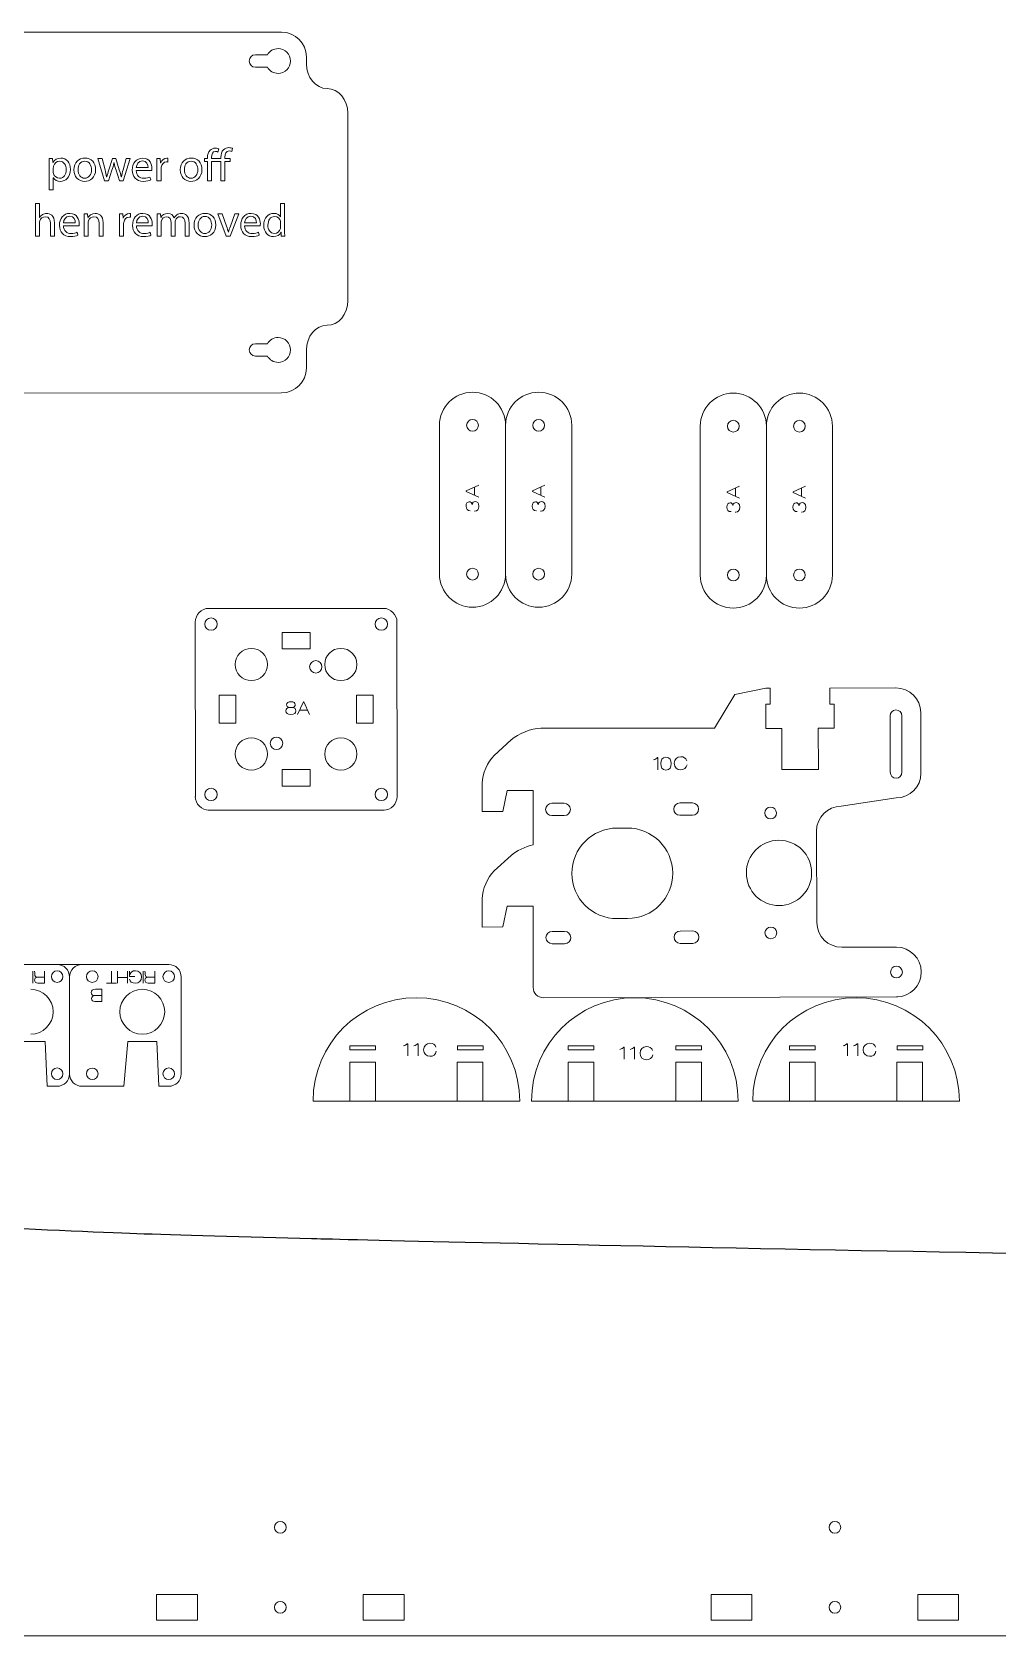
# Model space of a CAD drawing. Header units: millimetres. Extents: x 28 to 1172, y 29 to 868.
# Drawn here: x 283.6 to 470.5, y 29.5 to 339.9 of the extents above; entities that cross this region are included whole.
import ezdxf

# ---------------------------------------------------------------- set-up
doc = ezdxf.new("R2010")
doc.units = ezdxf.units.MM
doc.layers.get('0').update_dxf_attribs({"color": 1, "linetype": 'CONTINUOUS', "lineweight": 25, "true_color": 0xff0000})
for name, color, linetype, lineweight, true_color in [('10C', 1, 'CONTINUOUS', 0, 0xff0000), ('11C', 1, 'CONTINUOUS', 0, 0xff0000), ('11C text', 5, 'CONTINUOUS', 0, 0x0000ff), ('3A', 1, 'CONTINUOUS', 0, 0xff0000), ('3A Text', 5, 'CONTINUOUS', 0, 0x0000ff), ('8A', 1, 'CONTINUOUS', 0, 0xff0000), ('8A Text', 5, 'CONTINUOUS', 0, 0x0000ff), ('Cooling Fan Guide', 1, 'CONTINUOUS', 0, 0xff0000), ('Cooling fan guide text', 5, 'CONTINUOUS', 0, 0x0000ff), ('E and B', 1, 'CONTINUOUS', 0, 0xff0000), ('E and B text', 7, 'CONTINUOUS', 0, 0x000000), ('Front', 1, 'CONTINUOUS', 0, 0xff0000), ('New Cuts', 6, 'CONTINUOUS', 0, 0xff00ff), ('Text', 1, 'CONTINUOUS', 0, 0xff0000)]:
    doc.layers.add(name, color=color, linetype=linetype, lineweight=lineweight, true_color=true_color)

msp = doc.modelspace()

# ---------------------------------------------------------------- linework, layer by layer
at = {"color": 1, "true_color": 0xff0000}
for points in [[(303.9, 107.33), (297.11, 107.57), (281.94, 108.24), (270.18, 108.82)], [(337.67, 106.36), (325.89, 106.66), (310.69, 107.09), (303.9, 107.33)], [(586.9, 102.33), (499.17, 102.33), (337.67, 106.36), (337.67, 106.36)]]:
    msp.add_open_spline(points, degree=3, dxfattribs=at)
at = {"layer": '10C', "color": 1, "true_color": 0xff0000}
for points in [[(450.86, 191.69), (440.21, 190.07)], [(435.42, 185.26), (435.5, 167.58)], [(440.32, 162.79), (450.9, 162.81)]]:
    msp.add_lwpolyline(points, dxfattribs=at)
for points in [[(440.21, 190.07), (437.56, 190.06), (435.42, 187.91), (435.42, 185.26)], [(435.5, 167.58), (435.51, 164.93), (437.67, 162.79), (440.32, 162.79)]]:
    msp.add_open_spline(points, degree=3, dxfattribs=at)
at = {"layer": '11C'}
for p, q in [((451.18, 153.2), (382.57, 153.01)), ((337.98, 133.03), (377.98, 133.03)), ((380.27, 133.03), (420.27, 133.03)), ((423.08, 133.03), (463.08, 133.03))]:
    msp.add_line(p, q, dxfattribs=at)
at = {"layer": '11C', "color": 1, "true_color": 0xff0000}
for points in [[(345.1, 142.94), (350.07, 142.94), (350.07, 143.74), (345.1, 143.74), (345.1, 142.94), (345.1, 142.94)], [(365.93, 142.94), (370.89, 142.94), (370.89, 143.74), (365.93, 143.74), (365.93, 142.94), (365.93, 142.94)], [(387.39, 142.94), (392.35, 142.94), (392.35, 143.74), (387.39, 143.74), (387.39, 142.94), (387.39, 142.94)], [(408.21, 142.94), (413.17, 142.94), (413.17, 143.74), (408.21, 143.74), (408.21, 142.94), (408.21, 142.94)], [(430.2, 142.94), (435.16, 142.94), (435.16, 143.74), (430.2, 143.74), (430.2, 142.94), (430.2, 142.94)], [(451.02, 142.94), (455.98, 142.94), (455.98, 143.74), (451.02, 143.74), (451.02, 142.94), (451.02, 142.94)], [(345.1, 133.03), (345.1, 140.54), (350.07, 140.54), (350.07, 133.03)], [(365.9, 133.03), (365.9, 140.54), (370.86, 140.54), (370.86, 133.03)], [(387.39, 133.03), (387.39, 140.54), (392.35, 140.54), (392.35, 133.03)], [(408.19, 133.03), (408.19, 140.54), (413.15, 140.54), (413.15, 133.03)], [(430.2, 133.03), (430.2, 140.54), (435.16, 140.54), (435.16, 133.03)], [(451, 133.03), (451, 140.54), (455.96, 140.54), (455.96, 133.03)]]:
    msp.add_lwpolyline(points, dxfattribs=at)
for points in [[(357.98, 153.03), (346.94, 153.03), (337.98, 144.07), (337.98, 133.03)], [(377.98, 133.03), (377.98, 144.07), (369.03, 153.03), (357.98, 153.03)], [(400.27, 153.03), (389.22, 153.03), (380.27, 144.07), (380.27, 133.03)], [(420.27, 133.03), (420.27, 144.07), (411.32, 153.03), (400.27, 153.03)], [(443.08, 153.03), (432.03, 153.03), (423.08, 144.07), (423.08, 133.03)], [(463.08, 133.03), (463.08, 144.07), (454.13, 153.03), (443.08, 153.03)]]:
    msp.add_open_spline(points, degree=3, dxfattribs=at)
at = {"layer": '11C text', "color": 5, "true_color": 0x0000ff}
for points in [[(356.22, 144.13), (356.31, 144.13), (356.31, 141.75)], [(358.22, 144.13), (358.31, 144.13), (358.31, 141.75)], [(398.13, 143.48), (398.22, 143.48), (398.22, 141.1)], [(400.13, 143.48), (400.22, 143.48), (400.22, 141.1)], [(441.32, 144.13), (441.41, 144.13), (441.41, 141.75)], [(443.32, 144.13), (443.41, 144.13), (443.41, 141.75)]]:
    msp.add_lwpolyline(points, dxfattribs=at)
for points in [[(355.47, 143.68), (355.84, 143.77), (356.08, 143.96), (356.22, 144.13)], [(357.47, 143.68), (357.84, 143.77), (358.08, 143.96), (358.22, 144.13)], [(359.36, 142.94), (359.36, 143.74), (359.92, 144.2), (360.61, 144.2)], [(360.61, 141.68), (359.92, 141.68), (359.36, 142.14), (359.36, 142.94)], [(360.61, 144.2), (361.19, 144.2), (361.64, 143.97), (361.77, 143.44)], [(397.38, 143.03), (397.74, 143.12), (397.99, 143.31), (398.13, 143.48)], [(399.38, 143.03), (399.74, 143.12), (399.99, 143.31), (400.13, 143.48)], [(401.27, 142.29), (401.27, 143.09), (401.83, 143.55), (402.52, 143.55)], [(402.52, 143.55), (403.09, 143.55), (403.55, 143.32), (403.68, 142.79)], [(440.57, 143.68), (440.93, 143.77), (441.18, 143.96), (441.32, 144.13)], [(442.57, 143.68), (442.93, 143.77), (443.18, 143.96), (443.32, 144.13)], [(444.46, 142.94), (444.46, 143.74), (445.02, 144.2), (445.71, 144.2)], [(445.71, 141.68), (445.02, 141.68), (444.46, 142.14), (444.46, 142.94)], [(445.71, 144.2), (446.28, 144.2), (446.74, 143.97), (446.86, 143.44)], [(361.83, 142.65), (361.76, 142), (361.17, 141.68), (360.61, 141.68)], [(402.52, 141.02), (401.83, 141.02), (401.27, 141.49), (401.27, 142.29)], [(403.73, 142), (403.66, 141.35), (403.08, 141.02), (402.52, 141.02)], [(446.92, 142.65), (446.85, 142), (446.27, 141.68), (445.71, 141.68)]]:
    msp.add_open_spline(points, degree=3, dxfattribs=at)
at = {"layer": '3A', "color": 1, "true_color": 0xff0000}
for p, q in [((362.46, 264.15), (362.46, 234.67)), ((412.93, 263.98), (412.93, 234.5))]:
    msp.add_line(p, q, dxfattribs=at)
for points in [[(369.99, 263.81), (369.99, 263.81)], [(375.25, 235.01), (375.25, 263.81)], [(382.79, 263.81), (382.79, 263.81)], [(388.05, 263.81), (388.05, 235.01), (388.05, 235.01)], [(420.46, 263.64), (420.46, 263.64)], [(425.72, 234.84), (425.72, 263.64)], [(433.26, 263.64), (433.26, 263.64)], [(438.52, 263.64), (438.52, 234.84), (438.52, 234.84)], [(369.99, 235.01), (369.99, 235.01)], [(382.79, 235.01), (382.79, 235.01)], [(420.46, 234.84), (420.46, 234.84)], [(433.26, 234.84), (433.26, 234.84)]]:
    msp.add_lwpolyline(points, dxfattribs=at)
for points in [[(362.45, 263.81), (362.45, 267.35), (365.31, 270.21), (368.85, 270.21)], [(368.85, 270.21), (372.38, 270.21), (375.25, 267.35), (375.25, 263.81)], [(375.25, 263.81), (375.25, 267.35), (378.11, 270.21), (381.65, 270.21)], [(381.65, 270.21), (385.18, 270.21), (388.05, 267.35), (388.05, 263.81)], [(412.93, 263.64), (412.93, 267.17), (415.79, 270.04), (419.32, 270.04)], [(419.32, 270.04), (422.86, 270.04), (425.72, 267.17), (425.72, 263.64)], [(425.72, 263.64), (425.72, 267.17), (428.59, 270.04), (432.12, 270.04)], [(432.12, 270.04), (435.66, 270.04), (438.52, 267.17), (438.52, 263.64)], [(367.71, 263.81), (367.71, 264.44), (368.22, 264.95), (368.85, 264.95)], [(368.85, 264.95), (369.48, 264.95), (369.99, 264.44), (369.99, 263.81)], [(380.51, 263.81), (380.51, 264.44), (381.02, 264.95), (381.65, 264.95)], [(381.65, 264.95), (382.28, 264.95), (382.79, 264.44), (382.79, 263.81)], [(418.19, 263.64), (418.19, 264.27), (418.7, 264.78), (419.32, 264.78)], [(419.32, 264.78), (419.95, 264.78), (420.46, 264.27), (420.46, 263.64)], [(430.99, 263.64), (430.99, 264.27), (431.5, 264.78), (432.12, 264.78)], [(432.12, 264.78), (432.75, 264.78), (433.26, 264.27), (433.26, 263.64)], [(368.85, 262.67), (368.22, 262.67), (367.71, 263.18), (367.71, 263.81)], [(369.99, 263.81), (369.99, 263.18), (369.48, 262.67), (368.85, 262.67)], [(381.65, 262.67), (381.02, 262.67), (380.51, 263.18), (380.51, 263.81)], [(382.79, 263.81), (382.79, 263.18), (382.28, 262.67), (381.65, 262.67)], [(419.32, 262.5), (418.7, 262.5), (418.19, 263.01), (418.19, 263.64)], [(420.46, 263.64), (420.46, 263.01), (419.95, 262.5), (419.32, 262.5)], [(432.12, 262.5), (431.5, 262.5), (430.99, 263.01), (430.99, 263.64)], [(433.26, 263.64), (433.26, 263.01), (432.75, 262.5), (432.12, 262.5)], [(367.71, 235.01), (367.71, 235.64), (368.22, 236.15), (368.85, 236.15)], [(368.85, 236.15), (369.48, 236.15), (369.99, 235.64), (369.99, 235.01)], [(380.51, 235.01), (380.51, 235.64), (381.02, 236.15), (381.65, 236.15)], [(381.65, 236.15), (382.28, 236.15), (382.79, 235.64), (382.79, 235.01)], [(418.19, 234.84), (418.19, 235.47), (418.7, 235.98), (419.32, 235.98)], [(419.32, 235.98), (419.95, 235.98), (420.46, 235.47), (420.46, 234.84)], [(430.99, 234.84), (430.99, 235.47), (431.5, 235.98), (432.12, 235.98)], [(432.12, 235.98), (432.75, 235.98), (433.26, 235.47), (433.26, 234.84)], [(368.85, 228.61), (365.31, 228.61), (362.45, 231.48), (362.45, 235.01)], [(368.85, 233.87), (368.22, 233.87), (367.71, 234.39), (367.71, 235.01)], [(369.99, 235.01), (369.99, 234.39), (369.48, 233.87), (368.85, 233.87)], [(375.25, 235.01), (375.25, 231.48), (372.38, 228.61), (368.85, 228.61)], [(381.65, 228.61), (378.11, 228.61), (375.25, 231.48), (375.25, 235.01)], [(381.65, 233.87), (381.02, 233.87), (380.51, 234.39), (380.51, 235.01)], [(382.79, 235.01), (382.79, 234.39), (382.28, 233.87), (381.65, 233.87)], [(388.05, 235.01), (388.05, 231.48), (385.18, 228.61), (381.65, 228.61)], [(419.32, 228.44), (415.79, 228.44), (412.93, 231.3), (412.93, 234.84)], [(419.32, 233.7), (418.7, 233.7), (418.19, 234.21), (418.19, 234.84)], [(420.46, 234.84), (420.46, 234.21), (419.95, 233.7), (419.32, 233.7)], [(425.72, 234.84), (425.72, 231.3), (422.86, 228.44), (419.32, 228.44)], [(432.12, 228.44), (428.59, 228.44), (425.72, 231.3), (425.72, 234.84)], [(432.12, 233.7), (431.5, 233.7), (430.99, 234.21), (430.99, 234.84)], [(433.26, 234.84), (433.26, 234.21), (432.75, 233.7), (432.12, 233.7)], [(438.52, 234.84), (438.52, 231.3), (435.66, 228.44), (432.12, 228.44)]]:
    msp.add_open_spline(points, degree=3, dxfattribs=at)
at = {"layer": '3A Text', "color": 5, "true_color": 0x0000ff}
for points in [[(370.06, 249.91), (367.64, 251.02), (367.64, 251.11), (370.06, 252.22)], [(369.26, 251.85), (369.26, 250.27)], [(382.86, 249.91), (380.44, 251.02), (380.44, 251.11), (382.86, 252.22)], [(382.06, 251.85), (382.06, 250.27)], [(420.53, 249.73), (418.12, 250.84), (418.12, 250.93), (420.53, 252.04)], [(419.73, 251.67), (419.73, 250.09)], [(433.33, 249.73), (430.92, 250.84), (430.92, 250.93), (433.33, 252.04)], [(432.53, 251.67), (432.53, 250.09)], [(368.76, 248.44), (368.77, 248.44)], [(381.56, 248.44), (381.57, 248.44)], [(419.24, 248.26), (419.25, 248.26)], [(432.04, 248.26), (432.05, 248.26)]]:
    msp.add_lwpolyline(points, dxfattribs=at)
for points in [[(367.6, 248.18), (367.6, 248.75), (367.86, 249), (368.23, 249)], [(368.23, 249), (368.46, 249), (368.72, 248.86), (368.76, 248.44)], [(368.77, 248.44), (368.82, 248.9), (369.09, 249.05), (369.41, 249.05)], [(369.41, 249.05), (369.67, 249.05), (370.09, 248.88), (370.09, 248.13)], [(380.4, 248.18), (380.4, 248.75), (380.66, 249), (381.03, 249)], [(381.03, 249), (381.26, 249), (381.52, 248.86), (381.56, 248.44)], [(381.57, 248.44), (381.62, 248.9), (381.89, 249.05), (382.21, 249.05)], [(382.21, 249.05), (382.47, 249.05), (382.89, 248.88), (382.89, 248.13)], [(418.08, 248), (418.08, 248.57), (418.34, 248.82), (418.71, 248.82)], [(418.71, 248.82), (418.94, 248.82), (419.2, 248.68), (419.24, 248.26)], [(419.25, 248.26), (419.3, 248.72), (419.57, 248.87), (419.88, 248.87)], [(419.88, 248.87), (420.15, 248.87), (420.57, 248.7), (420.57, 247.95)], [(430.88, 248), (430.88, 248.57), (431.14, 248.82), (431.51, 248.82)], [(431.51, 248.82), (431.74, 248.82), (432, 248.68), (432.04, 248.26)], [(432.05, 248.26), (432.1, 248.72), (432.37, 248.87), (432.68, 248.87)], [(432.68, 248.87), (432.95, 248.87), (433.37, 248.7), (433.37, 247.95)], [(368.41, 247.28), (367.91, 247.3), (367.6, 247.51), (367.6, 248.18)], [(369.31, 247.21), (369.29, 247.21), (369.26, 247.21), (369.23, 247.21)], [(370.09, 248.13), (370.09, 247.51), (369.78, 247.21), (369.31, 247.21)], [(381.21, 247.28), (380.71, 247.3), (380.4, 247.51), (380.4, 248.18)], [(382.11, 247.21), (382.09, 247.21), (382.06, 247.21), (382.03, 247.21)], [(382.89, 248.13), (382.89, 247.51), (382.58, 247.21), (382.11, 247.21)], [(418.88, 247.1), (418.39, 247.12), (418.08, 247.33), (418.08, 248)], [(419.79, 247.03), (419.77, 247.03), (419.74, 247.03), (419.71, 247.03)], [(420.57, 247.95), (420.57, 247.33), (420.26, 247.03), (419.79, 247.03)], [(431.68, 247.1), (431.19, 247.12), (430.88, 247.33), (430.88, 248)], [(432.58, 247.03), (432.57, 247.03), (432.54, 247.03), (432.51, 247.03)], [(433.37, 247.95), (433.37, 247.33), (433.06, 247.03), (432.58, 247.03)]]:
    msp.add_open_spline(points, degree=3, dxfattribs=at)
at = {"layer": '8A', "color": 1, "true_color": 0xff0000}
for p, q in [((315.18, 225.72), (315.2, 191.84)), ((351.73, 189.34), (317.71, 189.33))]:
    msp.add_line(p, q, dxfattribs=at)
for points in [[(351.58, 228.38), (317.84, 228.38)], [(318.23, 226.54), (318.23, 226.54)], [(331.99, 223.74), (337.43, 223.74), (337.43, 220.54), (331.99, 220.54), (331.99, 223.74), (331.99, 223.74)], [(352.4, 225.34), (352.4, 225.34)], [(354.24, 191.99), (354.23, 225.73)], [(329.16, 217.52), (329.16, 217.52)], [(346.48, 217.52), (346.48, 217.52)], [(338.51, 215.86), (338.51, 215.86)], [(319.83, 211.58), (323.03, 211.58), (323.03, 206.14), (319.83, 206.14), (319.83, 211.58), (319.83, 211.58)], [(346.4, 211.58), (349.6, 211.58), (349.6, 206.14), (346.4, 206.14), (346.4, 211.58), (346.4, 211.58)], [(329.16, 200.19), (329.16, 200.19)], [(330.91, 201.06), (330.91, 201.06)], [(346.48, 200.19), (346.48, 200.19)], [(331.99, 193.97), (331.99, 197.17), (337.43, 197.17), (337.44, 193.97), (331.99, 193.97), (331.99, 193.97)], [(317.03, 192.37), (317.03, 192.37)], [(351.2, 191.17), (351.2, 191.17)]]:
    msp.add_lwpolyline(points, dxfattribs=at)
for points in [[(317.84, 228.38), (316.38, 228.38), (315.18, 227.18), (315.18, 225.72)], [(354.23, 225.73), (354.23, 227.19), (353.04, 228.38), (351.58, 228.38)], [(317.03, 225.34), (317.03, 226), (317.57, 226.54), (318.23, 226.54)], [(318.23, 224.14), (317.57, 224.14), (317.03, 224.68), (317.03, 225.34)], [(318.23, 226.54), (318.89, 226.54), (319.43, 226), (319.43, 225.34)], [(319.43, 225.34), (319.43, 224.68), (318.89, 224.14), (318.23, 224.14)], [(350, 225.34), (350, 226), (350.53, 226.54), (351.2, 226.54)], [(351.2, 224.14), (350.53, 224.14), (350, 224.68), (350, 225.34)], [(351.2, 226.54), (351.86, 226.54), (352.4, 226), (352.4, 225.34)], [(352.4, 225.34), (352.4, 224.68), (351.86, 224.14), (351.2, 224.14)], [(322.92, 217.52), (322.92, 219.24), (324.31, 220.64), (326.04, 220.64)], [(326.04, 220.64), (327.76, 220.64), (329.16, 219.24), (329.16, 217.52)], [(340.24, 217.52), (340.24, 219.24), (341.64, 220.64), (343.36, 220.64)], [(343.36, 220.64), (345.09, 220.64), (346.48, 219.24), (346.48, 217.52)], [(326.04, 214.4), (324.31, 214.4), (322.92, 215.8), (322.92, 217.52)], [(329.16, 217.52), (329.16, 215.8), (327.76, 214.4), (326.04, 214.4)], [(338.51, 218.26), (337.85, 218.26), (337.31, 217.72), (337.31, 217.06)], [(339.71, 217.06), (339.71, 217.72), (339.18, 218.26), (338.51, 218.26)], [(343.36, 214.4), (341.64, 214.4), (340.24, 215.8), (340.24, 217.52)], [(346.48, 217.52), (346.48, 215.8), (345.09, 214.4), (343.36, 214.4)], [(337.31, 217.06), (337.31, 216.39), (337.85, 215.86), (338.51, 215.86)], [(338.51, 215.86), (339.18, 215.86), (339.71, 216.39), (339.71, 217.06)], [(322.92, 200.19), (322.92, 201.92), (324.31, 203.31), (326.04, 203.31)], [(326.04, 203.31), (327.76, 203.31), (329.16, 201.92), (329.16, 200.19)], [(330.91, 203.46), (330.25, 203.46), (329.71, 202.92), (329.71, 202.26)], [(329.71, 202.26), (329.71, 201.59), (330.25, 201.06), (330.91, 201.06)], [(332.11, 202.26), (332.11, 202.92), (331.58, 203.46), (330.91, 203.46)], [(330.91, 201.06), (331.58, 201.06), (332.11, 201.59), (332.11, 202.26)], [(340.24, 200.19), (340.24, 201.92), (341.64, 203.31), (343.36, 203.31)], [(343.36, 203.31), (345.09, 203.31), (346.48, 201.92), (346.48, 200.19)], [(326.04, 197.07), (324.31, 197.07), (322.92, 198.47), (322.92, 200.19)], [(329.16, 200.19), (329.16, 198.47), (327.76, 197.07), (326.04, 197.07)], [(343.36, 197.07), (341.64, 197.07), (340.24, 198.47), (340.24, 200.19)], [(346.48, 200.19), (346.48, 198.47), (345.09, 197.07), (343.36, 197.07)], [(317.03, 192.37), (317.03, 193.04), (317.57, 193.57), (318.23, 193.57)], [(318.23, 193.57), (318.89, 193.57), (319.43, 193.04), (319.43, 192.37)], [(350, 192.37), (350, 193.04), (350.53, 193.57), (351.2, 193.57)], [(351.2, 193.57), (351.86, 193.57), (352.4, 193.04), (352.4, 192.37)], [(315.19, 191.98), (315.19, 190.52), (316.39, 189.33), (317.85, 189.33)], [(318.23, 191.17), (317.57, 191.17), (317.03, 191.71), (317.03, 192.37)], [(319.43, 192.37), (319.43, 191.71), (318.89, 191.17), (318.23, 191.17)], [(351.2, 191.17), (350.53, 191.17), (350, 191.71), (350, 192.37)], [(352.4, 192.37), (352.4, 191.71), (351.86, 191.17), (351.2, 191.17)], [(351.59, 189.34), (353.05, 189.34), (354.24, 190.53), (354.24, 191.99)]]:
    msp.add_open_spline(points, degree=3, dxfattribs=at)
at = {"layer": '8A Text', "color": 5, "true_color": 0x0000ff}
for points in [[(333.42, 209.2), (333.42, 209.21)], [(333.42, 209.2), (333.97, 209.2)], [(333.42, 209.2), (333.42, 209.2)], [(333.97, 209.21), (333.97, 209.2)], [(335, 207.87), (336.12, 210.29), (336.2, 210.29), (337.31, 207.87)], [(336.95, 208.67), (335.37, 208.67)]]:
    msp.add_lwpolyline(points, dxfattribs=at)
for points in [[(332.74, 208.52), (332.74, 208.9), (332.94, 209.15), (333.42, 209.2)], [(333.69, 207.83), (332.97, 207.83), (332.74, 208.15), (332.74, 208.52)], [(332.86, 209.73), (332.86, 210.12), (333.16, 210.32), (333.69, 210.32)], [(333.42, 209.21), (332.99, 209.24), (332.86, 209.53), (332.86, 209.73)], [(333.69, 210.32), (334.23, 210.32), (334.52, 210.12), (334.52, 209.73)], [(334.65, 208.52), (334.65, 208.15), (334.41, 207.83), (333.69, 207.83)], [(334.52, 209.73), (334.52, 209.53), (334.39, 209.24), (333.97, 209.21)], [(333.97, 209.2), (334.45, 209.15), (334.65, 208.9), (334.65, 208.52)]]:
    msp.add_open_spline(points, degree=3, dxfattribs=at)
at = {"layer": 'Cooling Fan Guide', "color": 1, "true_color": 0xff0000}
for points in [[(331.9, 339.92), (267.06, 339.88), (267.06, 339.81)], [(329.15, 335.52), (326.82, 335.52)], [(326.82, 333.12), (329.15, 333.12)], [(336.7, 333.8), (336.7, 335.12)], [(331.22, 331.92), (331.22, 331.92)], [(340.7, 329), (340.7, 329)], [(344.71, 287.97), (344.71, 324.2)], [(329.15, 279.6), (326.82, 279.6)], [(326.82, 277.2), (329.15, 277.2)], [(336.7, 274.89), (336.7, 278.37)], [(331.22, 276), (331.22, 276)], [(268.35, 270.05), (331.9, 270.09)]]:
    msp.add_lwpolyline(points, dxfattribs=at)
for points in [[(336.7, 335.12), (336.7, 337.76), (334.54, 339.92), (331.9, 339.92)], [(326.82, 335.52), (326.16, 335.52), (325.62, 334.98), (325.62, 334.32)], [(331.22, 336.72), (330.33, 336.72), (329.56, 336.24), (329.15, 335.52)], [(333.62, 334.32), (333.62, 335.65), (332.55, 336.72), (331.22, 336.72)], [(325.62, 334.32), (325.62, 333.66), (326.16, 333.12), (326.82, 333.12)], [(329.15, 333.12), (329.56, 332.4), (330.33, 331.92), (331.22, 331.92)], [(331.22, 331.92), (332.55, 331.92), (333.62, 333), (333.62, 334.32)], [(340.7, 329), (338.5, 329), (336.7, 331.16), (336.7, 333.8)], [(344.71, 324.2), (344.71, 326.84), (342.91, 329), (340.7, 329)], [(340.7, 283.17), (342.91, 283.17), (344.71, 285.33), (344.71, 287.97)], [(336.7, 278.37), (336.7, 281.01), (338.5, 283.17), (340.7, 283.17)], [(326.82, 279.6), (326.16, 279.6), (325.62, 279.06), (325.62, 278.4)], [(331.22, 280.8), (330.33, 280.8), (329.56, 280.32), (329.15, 279.6)], [(333.62, 278.4), (333.62, 279.73), (332.55, 280.8), (331.22, 280.8)], [(325.62, 278.4), (325.62, 277.74), (326.16, 277.2), (326.82, 277.2)], [(329.15, 277.2), (329.56, 276.49), (330.33, 276), (331.22, 276)], [(331.22, 276), (332.55, 276), (333.62, 277.08), (333.62, 278.4)], [(331.9, 270.09), (334.54, 270.09), (336.7, 272.25), (336.7, 274.89)]]:
    msp.add_open_spline(points, degree=3, dxfattribs=at)
at = {"layer": 'Cooling fan guide text', "color": 5, "true_color": 0x0000ff}
for points in [[(319.74, 317.3), (319.58, 316.71)], [(322.36, 317.43), (322.26, 316.83)], [(286.89, 315.44), (287.58, 315.44), (287.63, 314.7), (287.64, 314.7)], [(287.72, 311.71), (287.7, 311.71), (287.7, 309.36), (286.92, 309.36), (286.92, 314.03), (286.92, 314.03)], [(287.7, 313.63), (287.7, 312.88), (287.7, 312.88)], [(299.05, 313.18), (298.36, 311.13), (297.64, 311.13), (296.34, 315.44), (297.14, 315.44), (297.14, 315.44)], [(297.14, 315.44), (297.72, 313.25)], [(298.44, 313.24), (299.15, 315.44), (299.81, 315.44), (300.48, 313.29)], [(299.46, 314.61), (299.44, 314.61)], [(301.22, 313.28), (301.83, 315.44), (302.61, 315.44), (301.22, 311.13), (300.5, 311.13), (299.84, 313.19)], [(303.75, 313.7), (306.04, 313.7), (306.04, 313.7)], [(307.74, 315.44), (308.42, 315.44), (308.46, 314.59), (308.49, 314.59)], [(308.56, 313.43), (308.56, 311.13), (307.77, 311.13), (307.77, 314.1), (307.77, 314.1)], [(309.9, 315.51), (309.9, 314.77)], [(320.15, 311.13), (320.15, 314.85), (318.33, 314.85), (318.33, 311.13), (317.55, 311.13), (317.55, 314.85), (316.96, 314.85), (316.96, 315.44), (317.55, 315.44), (317.55, 315.58)], [(318.33, 315.62), (318.33, 315.44), (320.15, 315.44), (320.15, 315.65)], [(320.93, 315.68), (320.93, 315.44), (321.96, 315.44), (321.96, 314.85), (320.93, 314.85), (320.93, 311.13), (320.15, 311.13), (320.15, 311.13)], [(292.49, 313.28), (292.49, 313.28)], [(295.9, 313.32), (295.9, 313.32)], [(298.03, 311.88), (298.06, 311.88)], [(300.86, 311.88), (300.89, 311.88)], [(306.77, 313.14), (303.74, 313.14), (303.74, 313.14)], [(306.42, 311.87), (306.56, 311.31)], [(313.07, 313.28), (313.07, 313.28)], [(316.48, 313.32), (316.48, 313.32)], [(284.26, 306.76), (285.05, 306.76), (285.05, 304.06), (285.07, 304.06)], [(285.05, 303.03), (285.05, 300.43), (284.26, 300.43), (284.26, 306.76), (284.26, 306.76)], [(293.65, 304.74), (294.34, 304.74), (294.39, 304.03), (294.4, 304.03)], [(300.49, 304.74), (301.17, 304.74), (301.21, 303.89), (301.24, 303.89)], [(302.65, 304.81), (302.65, 304.07)], [(307.78, 304.74), (308.47, 304.74), (308.5, 304.04), (308.53, 304.04)], [(321.98, 302.33), (322.82, 304.74), (323.64, 304.74), (321.94, 300.43), (321.19, 300.43), (319.55, 304.74), (320.39, 304.74), (320.39, 304.74)], [(320.39, 304.74), (321.24, 302.33)], [(331.68, 304.18), (331.7, 304.18), (331.7, 306.76), (332.47, 306.76), (332.47, 306.76)], [(332.47, 306.76), (332.47, 301.54)], [(287.94, 302.99), (287.94, 300.43), (287.15, 300.43), (287.15, 302.91)], [(292.68, 302.44), (289.65, 302.44), (289.65, 302.44)], [(289.66, 303), (291.95, 303), (291.95, 303)], [(292.33, 301.17), (292.47, 300.6)], [(294.47, 303.02), (294.47, 300.43), (293.68, 300.43), (293.68, 303.57), (293.68, 303.57)], [(297.36, 302.99), (297.36, 300.43), (296.57, 300.43), (296.57, 302.91)], [(301.31, 302.73), (301.31, 300.43), (300.52, 300.43), (300.52, 303.4), (300.52, 303.4)], [(303.79, 303), (306.09, 303), (306.09, 303)], [(306.82, 302.44), (303.79, 302.44), (303.79, 302.44)], [(306.46, 301.17), (306.6, 300.6)], [(308.58, 303.02), (308.58, 300.43), (307.82, 300.43), (307.82, 303.57), (307.82, 303.57)], [(311.29, 303.09), (311.29, 300.43), (310.52, 300.43), (310.52, 303.01)], [(311.11, 303.97), (311.13, 303.97)], [(313.99, 302.96), (313.99, 300.43), (313.22, 300.43), (313.22, 302.86)], [(315.74, 302.58), (315.74, 302.58)], [(319.16, 302.62), (319.16, 302.62)], [(321.59, 301.21), (321.61, 301.21)], [(327.76, 302.44), (324.72, 302.44), (324.72, 302.44)], [(324.73, 303), (327.03, 303), (327.03, 303)], [(327.4, 301.17), (327.54, 300.6)], [(331.7, 302.24), (331.7, 302.99), (331.7, 302.99)], [(332.51, 300.43), (331.81, 300.43), (331.78, 301.18), (331.75, 301.18)]]:
    msp.add_lwpolyline(points, dxfattribs=at)
for points in [[(317.55, 315.58), (317.55, 316.18), (317.7, 316.7), (318.04, 317.05)], [(318.04, 317.05), (318.29, 317.3), (318.64, 317.45), (319.12, 317.45)], [(319.12, 316.83), (318.5, 316.83), (318.33, 316.3), (318.33, 315.62)], [(319.12, 317.45), (319.37, 317.45), (319.61, 317.37), (319.74, 317.3)], [(319.58, 316.71), (319.46, 316.77), (319.29, 316.83), (319.12, 316.83)], [(320.15, 315.65), (320.15, 316.26), (320.28, 316.81), (320.65, 317.16)], [(320.65, 317.16), (320.94, 317.44), (321.34, 317.56), (321.69, 317.56)], [(321.76, 316.92), (321.1, 316.92), (320.93, 316.34), (320.93, 315.68)], [(321.69, 317.56), (321.98, 317.56), (322.22, 317.49), (322.36, 317.43)], [(322.26, 316.83), (322.14, 316.88), (321.99, 316.92), (321.76, 316.92)], [(286.92, 314.03), (286.92, 314.59), (286.9, 315.03), (286.89, 315.44)], [(287.64, 314.7), (287.96, 315.23), (288.47, 315.53), (289.18, 315.53)], [(287.75, 313.95), (287.72, 313.85), (287.7, 313.73), (287.7, 313.63)], [(288.94, 314.91), (288.4, 314.91), (287.89, 314.53), (287.75, 313.95)], [(290.22, 313.31), (290.22, 314.17), (289.77, 314.91), (288.94, 314.91)], [(289.18, 315.53), (290.23, 315.53), (291.02, 314.65), (291.02, 313.35)], [(291.68, 313.25), (291.68, 314.69), (292.64, 315.53), (293.82, 315.53)], [(293.81, 314.94), (292.89, 314.94), (292.49, 314.09), (292.49, 313.28)], [(295.1, 313.29), (295.1, 314.03), (294.73, 314.94), (293.81, 314.94)], [(293.82, 315.53), (295.06, 315.53), (295.9, 314.63), (295.9, 313.32)], [(299.44, 314.61), (299.34, 314.09), (299.2, 313.64), (299.05, 313.18)], [(299.84, 313.19), (299.69, 313.67), (299.57, 314.1), (299.46, 314.61)], [(302.99, 313.21), (302.99, 314.52), (303.76, 315.53), (305.02, 315.53)], [(304.95, 314.97), (304.15, 314.97), (303.81, 314.25), (303.75, 313.7)], [(306.04, 313.7), (306.05, 314.2), (305.84, 314.97), (304.95, 314.97)], [(305.02, 315.53), (306.43, 315.53), (306.8, 314.3), (306.8, 313.51)], [(307.77, 314.1), (307.77, 314.61), (307.76, 315.04), (307.74, 315.44)], [(308.49, 314.59), (308.68, 315.17), (309.16, 315.53), (309.69, 315.53)], [(308.58, 313.79), (308.57, 313.69), (308.56, 313.55), (308.56, 313.43)], [(309.64, 314.79), (309.08, 314.79), (308.69, 314.38), (308.58, 313.79)], [(309.9, 314.77), (309.82, 314.79), (309.74, 314.79), (309.64, 314.79)], [(309.69, 315.53), (309.77, 315.53), (309.83, 315.52), (309.9, 315.51)], [(312.27, 313.25), (312.27, 314.69), (313.22, 315.53), (314.41, 315.53)], [(314.39, 314.94), (313.47, 314.94), (313.07, 314.09), (313.07, 313.28)], [(315.68, 313.29), (315.68, 314.03), (315.32, 314.94), (314.39, 314.94)], [(314.41, 315.53), (315.65, 315.53), (316.48, 314.63), (316.48, 313.32)], [(287.7, 312.88), (287.7, 312.77), (287.71, 312.66), (287.73, 312.56)], [(289.05, 311.03), (288.47, 311.03), (287.97, 311.28), (287.72, 311.71)], [(287.73, 312.56), (287.88, 312.02), (288.35, 311.64), (288.91, 311.64)], [(288.91, 311.64), (289.74, 311.64), (290.22, 312.32), (290.22, 313.31)], [(291.02, 313.35), (291.02, 311.8), (290.06, 311.03), (289.05, 311.03)], [(293.75, 311.03), (292.59, 311.03), (291.68, 311.89), (291.68, 313.25)], [(292.49, 313.28), (292.49, 312.33), (293.02, 311.62), (293.79, 311.62)], [(295.9, 313.32), (295.9, 311.72), (294.79, 311.03), (293.75, 311.03)], [(293.79, 311.62), (294.54, 311.62), (295.1, 312.32), (295.1, 313.29)], [(297.72, 313.25), (297.84, 312.77), (297.95, 312.32), (298.03, 311.88)], [(298.06, 311.88), (298.16, 312.31), (298.3, 312.78), (298.44, 313.24)], [(300.48, 313.29), (300.64, 312.77), (300.76, 312.31), (300.86, 311.88)], [(300.89, 311.88), (300.96, 312.31), (301.08, 312.77), (301.22, 313.28)], [(305.11, 311.03), (303.79, 311.03), (302.99, 311.91), (302.99, 313.21)], [(303.74, 313.14), (303.76, 312.08), (304.43, 311.64), (305.22, 311.64)], [(306.56, 311.31), (306.28, 311.18), (305.8, 311.03), (305.11, 311.03)], [(305.22, 311.64), (305.78, 311.64), (306.13, 311.74), (306.42, 311.87)], [(306.8, 313.51), (306.8, 313.35), (306.79, 313.23), (306.77, 313.14)], [(314.34, 311.03), (313.18, 311.03), (312.27, 311.89), (312.27, 313.25)], [(313.07, 313.28), (313.07, 312.33), (313.6, 311.62), (314.37, 311.62)], [(316.48, 313.32), (316.48, 311.72), (315.37, 311.03), (314.34, 311.03)], [(314.37, 311.62), (315.12, 311.62), (315.68, 312.32), (315.68, 313.29)], [(285.07, 304.06), (285.19, 304.28), (285.39, 304.48), (285.63, 304.62)], [(285.63, 304.62), (285.86, 304.75), (286.14, 304.83), (286.43, 304.83)], [(286.43, 304.83), (287.01, 304.83), (287.94, 304.47), (287.94, 302.99)], [(288.9, 302.51), (288.9, 303.81), (289.67, 304.83), (290.93, 304.83)], [(290.86, 304.27), (290.06, 304.27), (289.72, 303.55), (289.66, 303)], [(291.95, 303), (291.96, 303.49), (291.75, 304.27), (290.86, 304.27)], [(290.93, 304.83), (292.34, 304.83), (292.71, 303.6), (292.71, 302.81)], [(293.68, 303.57), (293.68, 304.03), (293.67, 304.39), (293.65, 304.74)], [(294.4, 304.03), (294.62, 304.43), (295.12, 304.83), (295.83, 304.83)], [(295.83, 304.83), (296.43, 304.83), (297.36, 304.48), (297.36, 302.99)], [(300.52, 303.4), (300.52, 303.9), (300.51, 304.34), (300.49, 304.74)], [(301.24, 303.89), (301.43, 304.47), (301.91, 304.83), (302.44, 304.83)], [(302.44, 304.83), (302.52, 304.83), (302.58, 304.82), (302.65, 304.81)], [(303.04, 302.51), (303.04, 303.81), (303.8, 304.83), (305.06, 304.83)], [(305, 304.27), (304.2, 304.27), (303.86, 303.55), (303.79, 303)], [(306.09, 303), (306.1, 303.49), (305.88, 304.27), (305, 304.27)], [(305.06, 304.83), (306.48, 304.83), (306.84, 303.6), (306.84, 302.81)], [(307.82, 303.57), (307.82, 304.03), (307.8, 304.39), (307.78, 304.74)], [(308.53, 304.04), (308.77, 304.45), (309.17, 304.83), (309.89, 304.83)], [(309.89, 304.83), (310.47, 304.83), (310.92, 304.48), (311.11, 303.97)], [(311.13, 303.97), (311.26, 304.22), (311.44, 304.39), (311.62, 304.53)], [(311.62, 304.53), (311.87, 304.72), (312.15, 304.83), (312.56, 304.83)], [(312.56, 304.83), (313.14, 304.83), (313.99, 304.46), (313.99, 302.96)], [(314.94, 302.55), (314.94, 303.98), (315.9, 304.83), (317.08, 304.83)], [(317.06, 304.24), (316.15, 304.24), (315.74, 303.39), (315.74, 302.58)], [(318.36, 302.59), (318.36, 303.32), (317.99, 304.24), (317.06, 304.24)], [(317.08, 304.83), (318.32, 304.83), (319.16, 303.93), (319.16, 302.62)], [(323.98, 302.51), (323.98, 303.81), (324.74, 304.83), (326, 304.83)], [(325.94, 304.27), (325.13, 304.27), (324.8, 303.55), (324.73, 303)], [(327.03, 303), (327.03, 303.49), (326.82, 304.27), (325.94, 304.27)], [(326, 304.83), (327.42, 304.83), (327.78, 303.6), (327.78, 302.81)], [(328.44, 302.52), (328.43, 303.96), (329.33, 304.83), (330.38, 304.83)], [(330.53, 304.22), (329.72, 304.22), (329.24, 303.5), (329.24, 302.56)], [(330.38, 304.83), (331.05, 304.83), (331.48, 304.52), (331.68, 304.18)], [(331.66, 303.32), (331.55, 303.81), (331.12, 304.22), (330.53, 304.22)], [(285.1, 303.4), (285.06, 303.29), (285.05, 303.17), (285.05, 303.03)], [(286.16, 304.18), (285.65, 304.18), (285.25, 303.82), (285.1, 303.4)], [(287.15, 302.91), (287.15, 303.6), (286.9, 304.18), (286.16, 304.18)], [(291.02, 300.33), (289.7, 300.33), (288.9, 301.21), (288.9, 302.51)], [(289.65, 302.44), (289.67, 301.38), (290.34, 300.94), (291.13, 300.94)], [(291.13, 300.94), (291.69, 300.94), (292.04, 301.04), (292.33, 301.17)], [(292.71, 302.81), (292.71, 302.65), (292.7, 302.53), (292.68, 302.44)], [(294.52, 303.39), (294.48, 303.29), (294.47, 303.16), (294.47, 303.02)], [(295.57, 304.19), (295.06, 304.19), (294.66, 303.82), (294.52, 303.39)], [(296.57, 302.91), (296.57, 303.61), (296.31, 304.19), (295.57, 304.19)], [(301.33, 303.09), (301.32, 302.99), (301.31, 302.85), (301.31, 302.73)], [(302.39, 304.09), (301.83, 304.09), (301.44, 303.68), (301.33, 303.09)], [(302.65, 304.07), (302.57, 304.09), (302.49, 304.09), (302.39, 304.09)], [(305.16, 300.33), (303.83, 300.33), (303.04, 301.21), (303.04, 302.51)], [(303.79, 302.44), (303.8, 301.38), (304.47, 300.94), (305.27, 300.94)], [(305.27, 300.94), (305.83, 300.94), (306.18, 301.04), (306.46, 301.17)], [(306.84, 302.81), (306.84, 302.65), (306.84, 302.53), (306.82, 302.44)], [(308.65, 303.4), (308.6, 303.3), (308.58, 303.16), (308.58, 303.02)], [(309.62, 304.19), (309.14, 304.19), (308.77, 303.8), (308.65, 303.4)], [(310.52, 303.01), (310.52, 303.7), (310.22, 304.19), (309.62, 304.19)], [(311.35, 303.49), (311.31, 303.37), (311.29, 303.24), (311.29, 303.09)], [(312.28, 304.19), (311.83, 304.19), (311.49, 303.86), (311.35, 303.49)], [(313.22, 302.86), (313.22, 303.7), (312.91, 304.19), (312.28, 304.19)], [(317.01, 300.33), (315.85, 300.33), (314.94, 301.18), (314.94, 302.55)], [(315.74, 302.58), (315.74, 301.63), (316.28, 300.92), (317.05, 300.92)], [(319.16, 302.62), (319.16, 301.02), (318.04, 300.33), (317.01, 300.33)], [(317.05, 300.92), (317.8, 300.92), (318.36, 301.62), (318.36, 302.59)], [(321.24, 302.33), (321.38, 301.92), (321.5, 301.57), (321.59, 301.21)], [(321.61, 301.21), (321.71, 301.57), (321.83, 301.92), (321.98, 302.33)], [(326.1, 300.33), (324.77, 300.33), (323.98, 301.21), (323.98, 302.51)], [(324.72, 302.44), (324.74, 301.38), (325.41, 300.94), (326.2, 300.94)], [(326.2, 300.94), (326.77, 300.94), (327.11, 301.04), (327.4, 301.17)], [(327.78, 302.81), (327.78, 302.65), (327.77, 302.53), (327.76, 302.44)], [(330.3, 300.33), (329.25, 300.33), (328.44, 301.21), (328.44, 302.52)], [(329.24, 302.56), (329.24, 301.68), (329.67, 300.96), (330.51, 300.96)], [(331.75, 301.18), (331.52, 300.69), (331, 300.33), (330.3, 300.33)], [(330.51, 300.96), (331.04, 300.96), (331.52, 301.32), (331.66, 301.9)], [(331.7, 302.99), (331.7, 303.08), (331.69, 303.22), (331.66, 303.32)], [(331.66, 301.9), (331.69, 302), (331.7, 302.11), (331.7, 302.24)], [(332.47, 301.54), (332.47, 301.16), (332.49, 300.72), (332.51, 300.43)], [(292.47, 300.6), (292.19, 300.48), (291.71, 300.33), (291.02, 300.33)], [(306.6, 300.6), (306.33, 300.48), (305.85, 300.33), (305.16, 300.33)], [(327.54, 300.6), (327.27, 300.48), (326.78, 300.33), (326.1, 300.33)]]:
    msp.add_open_spline(points, degree=3, dxfattribs=at)
at = {"layer": 'E and B', "color": 1, "true_color": 0xff0000}
msp.add_line((142.07, 159.45), (310.05, 159.45), dxfattribs=at)
for points in [[(287.33, 157.11), (287.33, 157.11)], [(290.85, 157.05), (290.85, 138.28)], [(294.13, 157.11), (294.13, 157.11)], [(308.93, 157.11), (308.93, 157.11)], [(312.45, 138.28), (312.45, 157.05)], [(300.59, 150.31), (300.59, 150.31)], [(271.65, 135.88), (279.73, 135.88), (280.53, 144.55), (286.13, 144.55), (286.13, 144.55), (286.53, 135.88), (288.45, 135.88)], [(293.25, 135.88), (301.33, 135.88), (302.13, 144.55), (307.73, 144.55), (307.73, 144.55), (308.13, 135.88), (310.05, 135.88)], [(287.33, 138.31), (287.33, 138.31)], [(294.13, 138.31), (294.13, 138.31)], [(308.93, 138.31), (308.93, 138.31)]]:
    msp.add_lwpolyline(points, dxfattribs=at)
for points in [[(290.85, 157.05), (290.85, 158.38), (289.78, 159.45), (288.45, 159.45)], [(293.25, 159.45), (291.93, 159.45), (290.85, 158.38), (290.85, 157.05)], [(312.45, 157.05), (312.45, 158.38), (311.37, 159.45), (310.05, 159.45)], [(288.46, 158.23), (287.84, 158.23), (287.33, 157.73), (287.33, 157.11)], [(287.33, 157.11), (287.33, 156.49), (287.83, 155.99), (288.45, 155.99)], [(288.45, 155.99), (289.07, 155.98), (289.57, 156.48), (289.57, 157.1)], [(289.57, 157.1), (289.58, 157.72), (289.07, 158.22), (288.46, 158.23)], [(295.26, 158.23), (294.64, 158.23), (294.13, 157.73), (294.13, 157.11)], [(294.13, 157.11), (294.13, 156.49), (294.63, 155.99), (295.25, 155.99)], [(295.25, 155.99), (295.87, 155.98), (296.37, 156.48), (296.37, 157.1)], [(296.37, 157.1), (296.37, 157.72), (295.87, 158.22), (295.26, 158.23)], [(310.05, 158.23), (309.44, 158.23), (308.93, 157.73), (308.93, 157.11)], [(308.93, 157.11), (308.93, 156.49), (309.43, 155.99), (310.05, 155.99)], [(311.17, 157.1), (311.17, 157.72), (310.67, 158.22), (310.05, 158.23)], [(310.05, 155.99), (310.66, 155.98), (311.17, 156.48), (311.17, 157.1)], [(283.33, 154.65), (285.73, 154.65), (287.67, 152.7), (287.67, 150.31)], [(300.59, 150.31), (300.59, 152.7), (302.53, 154.65), (304.93, 154.65)], [(304.93, 154.65), (307.33, 154.65), (309.27, 152.7), (309.27, 150.31)], [(287.67, 150.31), (287.67, 147.91), (285.73, 145.97), (283.33, 145.97)], [(304.93, 145.97), (302.53, 145.97), (300.59, 147.91), (300.59, 150.31)], [(309.27, 150.31), (309.27, 147.91), (307.33, 145.97), (304.93, 145.97)], [(288.46, 139.43), (287.84, 139.43), (287.33, 138.93), (287.33, 138.31)], [(287.33, 138.31), (287.33, 137.69), (287.83, 137.19), (288.45, 137.19)], [(288.45, 137.19), (289.07, 137.18), (289.57, 137.68), (289.57, 138.3)], [(288.45, 135.88), (289.78, 135.88), (290.85, 136.95), (290.85, 138.28)], [(289.57, 138.3), (289.58, 138.92), (289.07, 139.42), (288.46, 139.43)], [(290.85, 138.28), (290.85, 136.95), (291.93, 135.88), (293.25, 135.88)], [(295.26, 139.42), (294.64, 139.43), (294.13, 138.93), (294.13, 138.31)], [(294.13, 138.31), (294.13, 137.69), (294.63, 137.19), (295.25, 137.19)], [(295.25, 137.19), (295.87, 137.18), (296.37, 137.68), (296.37, 138.3)], [(296.37, 138.3), (296.38, 138.92), (295.87, 139.42), (295.26, 139.42)], [(310.05, 139.43), (309.44, 139.43), (308.93, 138.93), (308.93, 138.31)], [(308.93, 138.31), (308.93, 137.69), (309.43, 137.19), (310.05, 137.19)], [(311.17, 138.3), (311.17, 138.92), (310.67, 139.42), (310.05, 139.43)], [(310.05, 137.19), (310.66, 137.18), (311.17, 137.68), (311.17, 138.3)], [(310.05, 135.88), (311.37, 135.88), (312.45, 136.95), (312.45, 138.28)]]:
    msp.add_open_spline(points, degree=3, dxfattribs=at)
at = {"layer": 'E and B text', "color": 5, "true_color": 0x0000ff}
for points in [[(283.71, 155.84), (283.71, 158.14)], [(284.64, 157.02), (285.99, 157.03)], [(284.64, 157.01), (284.64, 157.02)], [(285.99, 158.14), (285.99, 155.84), (284.73, 155.84)], [(299.95, 155.84), (297.97, 155.84)], [(298.99, 158.14), (298.99, 155.86)], [(300.11, 155.84), (300.11, 158.14)], [(302.08, 156.91), (300.11, 156.91)], [(302.08, 158.14), (302.08, 155.84)], [(303.51, 157.11), (302.43, 157.11), (302.43, 158.19)], [(305.07, 155.84), (305.07, 158.14)], [(306, 157.01), (306, 157.02), (307.35, 157.03)], [(307.35, 158.14), (307.35, 155.84), (306.08, 155.84)], [(295.65, 153.44), (297.08, 153.44)], [(295.65, 153.43), (295.65, 153.44)], [(297.08, 152.29), (295.77, 152.29)], [(295.85, 154.7), (297.08, 154.7), (297.08, 152.29), (297.08, 152.29)]]:
    msp.add_lwpolyline(points, dxfattribs=at)
for points in [[(284.13, 157.5), (284.13, 157.59), (284.13, 158.04), (284.08, 158.14)], [(284.09, 156.47), (284.09, 156.69), (284.24, 156.99), (284.64, 157.01)], [(284.73, 155.84), (284.27, 155.84), (284.09, 156.06), (284.09, 156.47)], [(284.64, 157.02), (284.29, 157.02), (284.13, 157.19), (284.13, 157.5)], [(302.43, 157.11), (302.46, 157.38), (302.51, 157.5), (302.51, 157.5)], [(303.6, 155.84), (302.88, 155.84), (302.55, 156.16), (302.46, 156.6)], [(302.51, 157.5), (302.67, 158.02), (303.12, 158.24), (303.6, 158.24)], [(303.6, 158.24), (304.25, 158.24), (304.79, 157.8), (304.79, 157.04)], [(304.79, 157.04), (304.79, 156.28), (304.25, 155.84), (303.6, 155.84)], [(305.49, 157.5), (305.49, 157.59), (305.49, 158.04), (305.44, 158.14)], [(305.45, 156.47), (305.45, 156.69), (305.6, 156.99), (306, 157.01)], [(306.08, 155.84), (305.62, 155.84), (305.45, 156.06), (305.45, 156.47)], [(306, 157.02), (305.65, 157.02), (305.49, 157.19), (305.49, 157.5)], [(295.04, 154.05), (295.04, 154.33), (295.22, 154.7), (295.85, 154.7)], [(295.65, 153.44), (295.34, 153.45), (295.04, 153.62), (295.04, 154.05)], [(295.12, 152.89), (295.12, 153.17), (295.37, 153.44), (295.65, 153.43)], [(295.77, 152.29), (295.38, 152.29), (295.12, 152.49), (295.12, 152.89)]]:
    msp.add_open_spline(points, degree=3, dxfattribs=at)
at = {"layer": 'Front', "color": 1, "true_color": 0xff0000}
for points in [[(382.05, 205.2), (415.67, 205.2), (419.61, 211.7), (425.63, 212.92), (426.47, 212.92), (426.48, 209.83), (425.65, 209.82), (425.65, 205.14), (425.65, 205.14), (428.74, 205.15), (428.75, 197.19), (430.41, 197.2), (430.41, 197.2), (434.14, 197.21), (434.14, 197.21), (435.79, 197.21), (435.78, 205.17), (438.84, 205.18), (438.84, 205.18), (438.84, 209.86), (438, 209.86), (437.99, 212.95), (450.8, 212.99)], [(455.61, 208.2), (455.64, 196.51)], [(449.66, 207.58), (449.69, 196.65)], [(451.97, 196.66), (451.94, 207.59), (451.94, 207.59)], [(373.07, 199.91), (376.34, 202.92)], [(380.59, 182.64), (380.59, 182.63), (380.59, 193.1), (375.53, 193.1), (374.74, 189.08), (370.74, 189.07), (370.72, 194.55)], [(384.19, 190.66), (386.6, 190.67)], [(408.99, 190.73), (411.4, 190.74)], [(386.61, 188.27), (384.2, 188.26), (384.2, 188.26)], [(411.41, 188.34), (409, 188.33), (409, 188.33)], [(425.4, 188.78), (425.4, 188.78)], [(396.81, 185.86), (398.81, 185.86)], [(373.07, 177.56), (376.34, 180.56)], [(380.59, 154.98), (380.59, 170.74), (375.53, 170.74), (374.74, 166.73), (370.74, 166.71), (370.72, 172.19)], [(428.19, 170.86), (428.19, 170.86)], [(398.86, 168.34), (396.86, 168.34), (396.86, 168.34)], [(384.26, 165.86), (386.67, 165.87)], [(409.06, 165.93), (411.47, 165.94)], [(425.46, 165.57), (425.46, 165.57)], [(386.68, 163.47), (384.27, 163.46), (384.27, 163.46)], [(411.48, 163.54), (409.07, 163.53), (409.07, 163.53)], [(449.77, 157.99), (449.77, 157.99)]]:
    msp.add_lwpolyline(points, dxfattribs=at)
for points in [[(450.8, 212.99), (453.45, 212.99), (455.6, 210.85), (455.61, 208.2)], [(450.8, 208.73), (450.17, 208.72), (449.66, 208.21), (449.66, 207.58)], [(451.94, 207.59), (451.94, 208.22), (451.43, 208.73), (450.8, 208.73)], [(376.34, 202.92), (377.63, 204.11), (380.29, 205.19), (382.05, 205.2)], [(370.72, 194.55), (370.72, 196.31), (371.77, 198.72), (373.07, 199.91)], [(449.69, 196.65), (449.7, 196.02), (450.21, 195.51), (450.84, 195.52)], [(450.84, 195.52), (451.47, 195.52), (451.98, 196.03), (451.97, 196.66)], [(455.64, 196.51), (455.65, 193.86), (453.51, 191.7), (450.86, 191.69)], [(383, 189.46), (383, 190.12), (383.53, 190.66), (384.19, 190.66)], [(384.2, 188.26), (383.54, 188.26), (383, 188.8), (383, 189.46)], [(386.6, 190.67), (387.27, 190.67), (387.8, 190.14), (387.81, 189.47)], [(387.81, 189.47), (387.81, 188.81), (387.27, 188.27), (386.61, 188.27)], [(407.8, 189.53), (407.8, 190.19), (408.33, 190.73), (408.99, 190.73)], [(409, 188.33), (408.34, 188.33), (407.8, 188.87), (407.8, 189.53)], [(411.4, 190.74), (412.07, 190.74), (412.6, 190.2), (412.61, 189.54)], [(412.61, 189.54), (412.61, 188.88), (412.07, 188.34), (411.41, 188.34)], [(426.53, 189.92), (425.9, 189.92), (425.4, 189.41), (425.4, 188.78)], [(427.68, 188.78), (427.68, 189.41), (427.16, 189.92), (426.53, 189.92)], [(425.4, 188.78), (425.4, 188.15), (425.91, 187.64), (426.54, 187.64)], [(426.54, 187.64), (427.17, 187.64), (427.68, 188.15), (427.68, 188.78)], [(388.08, 177.07), (388.06, 181.91), (391.97, 185.85), (396.81, 185.86)], [(398.81, 185.86), (403.65, 185.88), (407.58, 181.97), (407.6, 177.13)], [(428.15, 183.5), (424.66, 183.49), (421.84, 180.66), (421.85, 177.17)], [(434.49, 177.2), (434.48, 180.69), (431.64, 183.51), (428.15, 183.5)], [(376.34, 180.56), (377.3, 181.45), (379.09, 182.27), (380.59, 182.64)], [(370.72, 172.19), (370.72, 173.95), (371.77, 176.36), (373.07, 177.56)], [(396.86, 168.34), (392.02, 168.32), (388.09, 172.24), (388.08, 177.07)], [(407.6, 177.13), (407.61, 172.29), (403.7, 168.36), (398.86, 168.34)], [(421.85, 177.17), (421.86, 173.68), (424.7, 170.85), (428.19, 170.86)], [(428.19, 170.86), (431.68, 170.87), (434.5, 173.71), (434.49, 177.2)], [(383.07, 164.66), (383.06, 165.32), (383.6, 165.86), (384.26, 165.86)], [(384.27, 163.46), (383.61, 163.46), (383.07, 164), (383.07, 164.66)], [(386.67, 165.87), (387.33, 165.87), (387.87, 165.34), (387.87, 164.67)], [(387.87, 164.67), (387.88, 164.01), (387.34, 163.47), (386.68, 163.47)], [(407.87, 164.73), (407.86, 165.39), (408.4, 165.93), (409.06, 165.93)], [(409.07, 163.53), (408.41, 163.53), (407.87, 164.07), (407.87, 164.73)], [(411.47, 165.94), (412.13, 165.94), (412.67, 165.4), (412.67, 164.74)], [(412.67, 164.74), (412.67, 164.08), (412.14, 163.54), (411.48, 163.54)], [(426.6, 166.71), (425.97, 166.71), (425.46, 166.2), (425.46, 165.57)], [(425.46, 165.57), (425.46, 164.94), (425.97, 164.43), (426.6, 164.43)], [(427.74, 165.58), (427.74, 166.21), (427.23, 166.72), (426.6, 166.71)], [(426.6, 164.43), (427.23, 164.44), (427.74, 164.95), (427.74, 165.58)], [(450.9, 162.81), (453.55, 162.81), (455.71, 160.67), (455.71, 158.02)], [(449.77, 157.99), (449.77, 158.62), (450.28, 159.13), (450.91, 159.13)], [(450.91, 159.13), (451.54, 159.13), (452.05, 158.62), (452.05, 157.99)], [(450.91, 156.85), (450.28, 156.85), (449.77, 157.36), (449.77, 157.99)], [(452.05, 157.99), (452.05, 157.36), (451.54, 156.85), (450.91, 156.85)], [(455.71, 158.02), (455.72, 155.37), (453.58, 153.2), (450.93, 153.19)], [(382.57, 153.01), (381.48, 153.01), (380.59, 153.89), (380.59, 154.98)]]:
    msp.add_open_spline(points, degree=3, dxfattribs=at)
at = {"layer": 'New Cuts', "color": 1, "true_color": 0xff0000}
msp.add_line((41.3, 29.5), (1166.7, 29.5), dxfattribs=at)
for points in [[(332.79, 50.51), (332.79, 50.51)], [(440.13, 50.51), (440.13, 50.51)], [(315.59, 37.52), (315.59, 32.56), (307.71, 32.56), (307.71, 37.52), (315.59, 37.52), (315.59, 37.52)], [(355.59, 37.52), (355.59, 32.56), (347.71, 32.56), (347.71, 37.52), (355.59, 37.52), (355.59, 37.52)], [(422.93, 37.52), (422.93, 32.56), (415.05, 32.56), (415.05, 37.52), (422.93, 37.52), (422.93, 37.52)], [(462.93, 37.52), (462.93, 32.56), (455.05, 32.56), (455.05, 37.52), (462.93, 37.52), (462.93, 37.52)], [(331.65, 33.9), (331.65, 33.9)], [(438.99, 33.9), (438.99, 33.9)], [(41.3, 29.5), (334.12, 29.5)]]:
    msp.add_lwpolyline(points, dxfattribs=at)
for points in [[(330.51, 50.51), (330.51, 51.14), (331.02, 51.65), (331.65, 51.65)], [(331.65, 49.37), (331.02, 49.37), (330.51, 49.88), (330.51, 50.51)], [(331.65, 51.65), (332.28, 51.65), (332.79, 51.14), (332.79, 50.51)], [(332.79, 50.51), (332.79, 49.88), (332.28, 49.37), (331.65, 49.37)], [(437.85, 50.51), (437.85, 51.14), (438.36, 51.65), (438.99, 51.65)], [(438.99, 49.37), (438.36, 49.37), (437.85, 49.88), (437.85, 50.51)], [(438.99, 51.65), (439.62, 51.65), (440.13, 51.14), (440.13, 50.51)], [(440.13, 50.51), (440.13, 49.88), (439.62, 49.37), (438.99, 49.37)], [(330.51, 35.04), (330.51, 35.67), (331.02, 36.18), (331.65, 36.18)], [(331.65, 33.9), (331.02, 33.9), (330.51, 34.41), (330.51, 35.04)], [(331.65, 36.18), (332.28, 36.18), (332.79, 35.67), (332.79, 35.04)], [(332.79, 35.04), (332.79, 34.41), (332.28, 33.9), (331.65, 33.9)], [(437.85, 35.04), (437.85, 35.67), (438.36, 36.18), (438.99, 36.18)], [(438.99, 33.9), (438.36, 33.9), (437.85, 34.41), (437.85, 35.04)], [(438.99, 36.18), (439.62, 36.18), (440.13, 35.67), (440.13, 35.04)], [(440.13, 35.04), (440.13, 34.41), (439.62, 33.9), (438.99, 33.9)]]:
    msp.add_open_spline(points, degree=3, dxfattribs=at)
at = {"layer": 'text', "color": 5, "true_color": 0x0000ff}
for points in [[(404.65, 199.52), (404.74, 199.52), (404.74, 197.14)], [(406.29, 199.57), (406.29, 199.57)]]:
    msp.add_lwpolyline(points, dxfattribs=at)
for points in [[(403.9, 199.07), (404.27, 199.16), (404.51, 199.35), (404.65, 199.52)], [(405.28, 198.33), (405.28, 199), (405.55, 199.57), (406.29, 199.57)], [(406.29, 199.57), (407.04, 199.57), (407.31, 199), (407.31, 198.33)], [(407.91, 198.4), (407.91, 199.2), (408.47, 199.66), (409.16, 199.66)], [(409.16, 199.66), (409.73, 199.66), (410.19, 199.43), (410.32, 198.9)], [(406.29, 197.08), (405.55, 197.08), (405.28, 197.66), (405.28, 198.33)], [(407.31, 198.33), (407.31, 197.66), (407.04, 197.08), (406.29, 197.08)], [(409.16, 197.14), (408.47, 197.14), (407.91, 197.6), (407.91, 198.4)], [(410.37, 198.11), (410.3, 197.46), (409.72, 197.14), (409.16, 197.14)]]:
    msp.add_open_spline(points, degree=3, dxfattribs=at)

doc.saveas('drawing.dxf')
